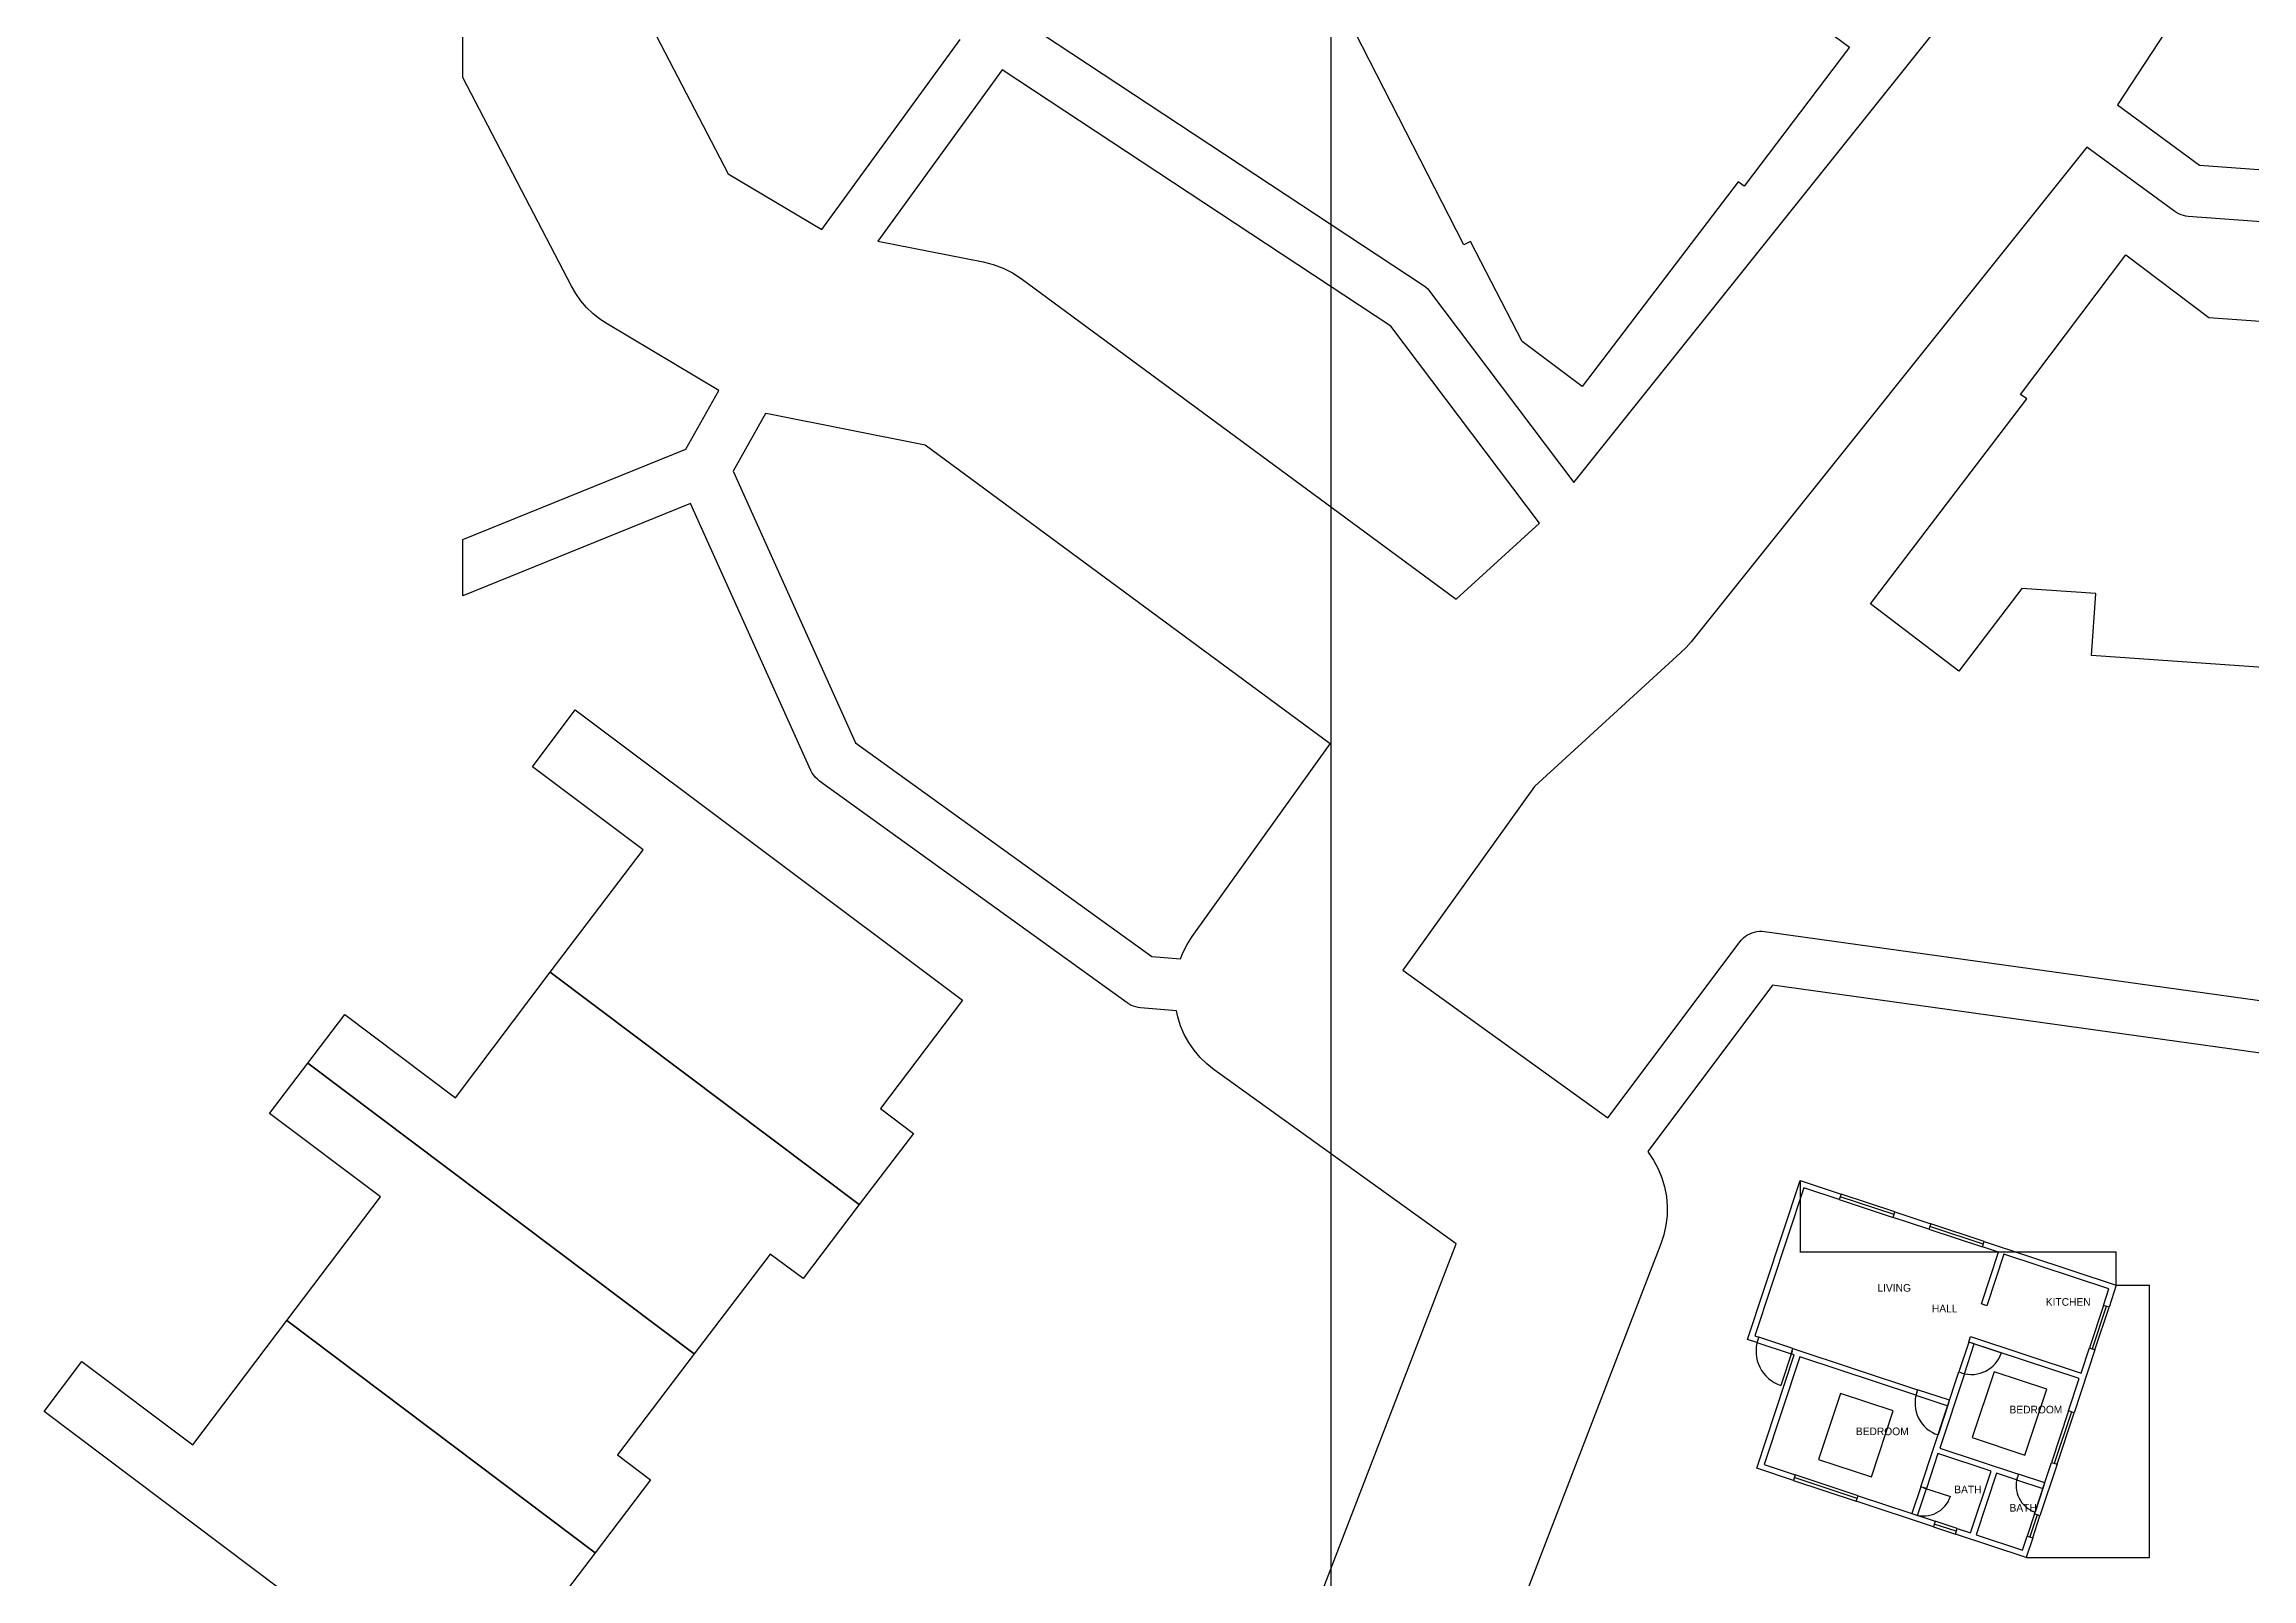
# Model space of a CAD drawing. Extents: x -2942 to 2655, y -2732 to 2337.
# Drawn here: x -2942 to -439, y -589 to 1151 of the extents above; entities that cross this region are included whole.
import ezdxf

# ---------------------------------------------------------------- set-up
doc = ezdxf.new("R2010")
doc.units = 0
for name, color, linetype in [('A-ANNO-DIMS', 7, 'Continuous'), ('A-FURN', 7, 'Continuous'), ('ANNO', 7, 'Continuous'), ('C-BLDG-EXST', 7, 'Continuous'), ('C-ROAD', 7, 'Continuous'), ('DOOR', 7, 'Continuous'), ('V-PROP-LINE', 7, 'Continuous'), ('WALL', 7, 'Continuous'), ('WINDOW', 7, 'Continuous')]:
    doc.layers.add(name, color=color, linetype=linetype)
doc.styles.add('OpenSansCondensed-Light', font='OpenSansCondensed-Light.ttf')
doc.dimstyles.new('EZDXF', dxfattribs={"dimtxt": 0.25, "dimasz": 0.175, "dimexe": 0.375, "dimexo": 0.125, "dimgap": 0.1, "dimtad": 1, "dimlfac": 100, "dimzin": 12, "dimdsep": 46, "dimtxsty": 'OpenSansCondensed-Light', "dimblk": 'ARCHTICK', "dimcen": 2.5, "dimazin": 3, "dimtfac": 0.5, "dimtmove": 2, "dimatfit": 3})

# ---------------------------------------------------------------- blocks, each defined once
blk = doc.blocks.new('_ARCHTICK')
at = {"color": 0, "linetype": 'BYBLOCK', "const_width": 0.15}
blk.add_lwpolyline([(-0.5, -0.5), (0.5, 0.5)], dxfattribs=at)

msp = doc.modelspace()

# ---------------------------------------------------------------- linework, layer by layer
at = {"layer": 'A-FURN'}
for points in [[(-671.61698, -373.7258), (-731.41367, -353.91765), (-756.17386, -428.66352), (-696.37717, -448.47168)], [(-845.8116, -398.41235), (-905.60829, -378.60419), (-930.36848, -453.35007), (-870.57179, -473.15822)]]:
    msp.add_lwpolyline(points, close=True, dxfattribs=at)
at = {"layer": 'C-BLDG-EXST'}
msp.add_lwpolyline([(-989.4001, 1217.24559), (-895.28709, 1147.1789), (-1014.74859, 989.63764), (-1021.49021, 994.4248), (-1198.39031, 762.46488), (-1266.34584, 813.81811), (-1325.13276, 926.96929), (-1332.68338, 923.05252), (-1719.92201, 1680.29504)], dxfattribs=at)
for points in [[(-371.86774, 832.53157), (-399.37355, 442.16), (-621.038, 457.82709), (-616.18404, 527.89378), (-700.04979, 533.55134), (-771.51096, 439.98402), (-871.55659, 516.14346), (-694.38683, 748.53858), (-701.39811, 753.76094), (-581.93661, 911.7374), (-487.8236, 840.80031)], [(-2018.17127, -164.50441), (-2368.46582, 98.78969), (-2263.29656, 237.61748), (-2388.69068, 331.62), (-2340.15102, 396.02913), (-1901.13675, 67.02031), (-1994.1711, -55.7052), (-1956.68769, -83.99299)], [(-2368.46582, 98.78969), (-2018.17127, -164.50441), (-2081.81216, -248.4974), (-2119.29556, -220.6448), (-2205.31863, -333.79598), (-2643.25424, -4.35197), (-2601.4562, 50.91803), (-2476.06207, -43.51969)], [(-2643.25424, -4.35197), (-2205.31863, -333.79598), (-2292.15069, -448.25276), (-2254.66728, -476.54055), (-2317.49918, -559.22795), (-2667.25441, -295.93386), (-2561.00648, -155.80047), (-2686.67027, -61.36276)], [(-2667.25441, -295.93386), (-2317.49918, -559.22795), (-2380.33107, -641.48016), (-2417.54482, -613.19236), (-2504.91621, -728.08433), (-2942.31249, -399.07551), (-2899.43579, -342.49992), (-2773.772, -436.93764)]]:
    msp.add_lwpolyline(points, close=True, dxfattribs=at)
at = {"layer": 'C-ROAD'}
for points in [[(-1868.35331, -1575.21254), (-1341.35825, -209.19223), (-1615.71037, -11.71155), (-1624.00244, -5.10311), (-1631.60832, 2.28475), (-1638.45505, 10.38118), (-1644.47697, 19.10851), (-1649.61631, 28.38305), (-1653.82379, 38.11583), (-1657.05904, 48.2135), (-1658.55466, 55.15936), (-1699.39304, 58.47929), (-1702.04538, 58.81636), (-1704.65637, 59.39197), (-1707.20458, 60.2014), (-1709.66914, 61.23801), (-1712.02982, 62.4933), (-1714.26727, 63.95699), (-2063.2135, 315.50076), (-2065.61646, 317.43131), (-2067.80507, 319.60184), (-2069.75548, 321.98871), (-2071.44644, 324.5659), (-2072.85951, 327.30532), (-2209.49674, 630.00697), (-2467.54623, 525.56565), (-2467.54623, 589.27431), (-2214.92972, 691.51672), (-2177.5133, 758.05915), (-2303.97544, 833.57987), (-2312.2841, 839.07541), (-2320.05247, 845.31137), (-2327.2148, 852.23493), (-2333.71046, 859.78749), (-2339.48445, 867.90511), (-2344.48789, 876.51907), (-2467.54623, 1112.77646), (-2467.54623, 1581.51159), (-2166.61459, 1003.75862), (-2060.6049, 940.4517), (-1903.86804, 1156.06596)], [(-1846.01874, 1185.45984), (-1378.73273, 877.64418), (-1376.03348, 875.63665), (-1373.58009, 873.33514), (-1371.4044, 870.7695), (-1207.80623, 653.92678), (-782.9438, 1184.69734)], [(173.13957, 905.35311), (-511.28058, 955.40154), (-514.01062, 955.72955), (-516.69831, 956.31008), (-519.32035, 957.13811), (-521.85399, 958.20646), (-524.27727, 959.50586), (-526.56917, 961.02503), (-626.22409, 1033.9801), (-1075.03481, 473.2915), (-1080.55857, 466.91661), (-1080.55857, 466.91661), (-1086.56185, 460.9911), (-1252.60099, 309.4087), (-1401.61932, 100.98203), (-1169.26356, -66.26936), (-1019.49647, 133.47574), (-1017.67193, 135.67824), (-1015.64287, 137.69389), (-1013.42831, 139.50378), (-1011.04904, 141.09092), (-1008.52738, 142.44043), (-1005.88699, 143.53965), (-1003.15264, 144.37827), (-1000.34998, 144.9484), (-997.50531, 145.24472), (-994.64531, 145.26443), (-991.79683, 145.00735), (-52.84036, 14.16568)], [(-95.50989, -39.51413), (-982.69635, 84.11349), (-1124.16849, -104.56859), (-1123.6359, -105.20866), (-1117.51918, -114.28835), (-1112.35068, -123.93933), (-1108.18325, -134.06293), (-1105.05949, -144.55564), (-1103.01135, -155.31017), (-1102.05976, -166.21656), (-1102.21446, -177.16328), (-1103.47387, -188.03843), (-1105.8251, -198.73078), (-1109.24413, -209.13103), (-1678.23683, -1684.01316)]]:
    msp.add_lwpolyline(points, dxfattribs=at)
for points in [[(-384.03547, 1398.59547), (-591.51842, 1081.76161), (-498.52245, 1013.6814), (147.93748, 966.40882), (184.18503, 1473.73248), (-141.57368, 1490.7937), (-145.09509, 1491.03574), (-315.26749, 1505.52319), (-383.54697, 1399.34821), (-384.03547, 1398.59547)], [(-1844.44181, 891.40087), (-1834.4885, 884.87962), (-1341.3774, 521.56114), (-1246.95458, 607.76273), (-1415.47684, 831.13213), (-1856.07951, 1121.37065), (-1997.00512, 927.50706), (-1877.71597, 903.92863), (-1866.18688, 900.98325), (-1855.05066, 896.79045), (-1844.44181, 891.40087)], [(-1653.77243, 114.02053), (-1651.10738, 120.77589), (-1646.26999, 130.21144), (-1640.53283, 139.12854), (-1484.17993, 357.81382), (-1943.44641, 696.19599), (-2120.0645, 731.10594), (-2124.30357, 732.19894), (-2161.20739, 666.56813), (-2022.27991, 358.79273), (-1686.40773, 116.6736), (-1653.77243, 114.02053)]]:
    msp.add_lwpolyline(points, close=True, dxfattribs=at)
at = {"layer": 'DOOR'}
for p, q in [((-756.97349, -321.35912), (-723.08474, -332.58504)), ((-960.45981, -330.65194), (-973.31055, -369.44563)), ((-782.98981, -389.44035), (-794.95428, -425.55862)), ((-811.33061, -485.45199), (-781.00911, -495.49624)), ((-674.97265, -483.11758), (-684.86919, -512.99318))]:
    msp.add_line(p, q, dxfattribs=at)
for points in [[(-959.42585, -327.53061), (-998.21954, -314.67987), (-1000.28748, -320.92254), (-961.49378, -333.77327)], [(-760.09482, -320.32515), (-771.32075, -354.21389), (-765.07809, -356.28183), (-753.85216, -322.39308)], [(-781.95584, -386.31902), (-818.07411, -374.35454), (-820.14204, -380.59721), (-784.02377, -392.56168)], [(-673.93868, -479.99624), (-703.81429, -470.0997), (-705.88222, -476.34237), (-676.00662, -486.23891)], [(-814.45195, -484.41802), (-824.4962, -514.73953), (-818.25353, -516.80746), (-808.20928, -486.48595)]]:
    msp.add_lwpolyline(points, close=True, dxfattribs=at)
for centre, radius, start, end in [((-960.45981, -330.65194), 40.86676, 161.67211936, 251.67211936), ((-756.97349, -321.35912), 35.6997, 251.67211936, 341.67211936), ((-782.98981, -389.44035), 38.04836, 161.67211936, 251.67211936), ((-674.97265, -483.11758), 31.4721, 161.67211936, 251.67211936), ((-811.33061, -485.45199), 31.94184, 251.67211936, 341.67211936)]:
    msp.add_arc(centre, radius, start, end, dxfattribs=at)
at = {"layer": 'V-PROP-LINE'}
msp.add_lwpolyline([(-1483.29426, -1036.86159), (1478.75343, -1036.86159), (1478.75343, 1308.74706), (-1483.29426, 1308.74706)], close=True, dxfattribs=at)
at = {"layer": 'WALL'}
for points in [[(-951.31451, -137.23207), (-904.94044, -152.59387), (-907.00838, -158.83653), (-947.13979, -145.54267), (-1002.67859, -313.20278), (-998.21954, -314.67987), (-1000.28748, -320.92254), (-1010.98919, -317.37751)], [(-843.85152, -172.83008), (-803.27421, -186.27165), (-805.34214, -192.51432), (-845.91945, -179.07275)], [(-601.11786, -260.1653), (-720.17437, -220.72685), (-739.52433, -279.14034), (-745.76699, -277.07241), (-726.41704, -218.65891), (-744.69912, -212.60282), (-742.63119, -206.36016), (-592.80726, -255.99058), (-601.079, -280.96123), (-607.32166, -278.8933)], [(-758.02689, -314.08248), (-632.72771, -355.58888), (-623.2743, -327.05099), (-617.03163, -329.11892), (-640.66517, -400.46365), (-646.90783, -398.39571), (-634.79564, -361.83154), (-760.09482, -320.32515)], [(-820.14204, -380.59721), (-951.68388, -337.02288), (-992.15631, -459.20073), (-956.92985, -470.86978), (-958.99778, -477.11245), (-1000.4669, -463.37546), (-957.92654, -334.95495), (-961.49378, -333.77327), (-959.42585, -327.53061), (-818.07411, -374.35454)], [(-795.06313, -446.80045), (-808.20928, -486.48595), (-814.45195, -484.41802), (-771.32075, -354.21389), (-765.07809, -356.28183), (-792.9952, -440.55779), (-703.81429, -470.0997), (-705.88222, -476.34237), (-728.62335, -468.80918), (-751.81376, -538.81619), (-699.19702, -556.24592), (-693.87948, -540.19336), (-687.63681, -542.26129), (-695.02229, -564.55652), (-775.28511, -537.96879), (-773.21718, -531.72613), (-758.05642, -536.74826), (-734.86602, -466.74124)], [(-660.01512, -458.87714), (-679.36508, -517.29064), (-685.60774, -515.2227), (-666.25779, -456.80921)], [(-800.25576, -529.69706), (-887.65305, -500.74598), (-885.58512, -494.50332), (-798.18783, -523.45439)]]:
    msp.add_lwpolyline(points, close=True, dxfattribs=at)
at = {"layer": 'WINDOW'}
for p, q in [((-844.88549, -175.95141), (-905.97441, -155.7152)), ((-743.66516, -209.48149), (-804.30817, -189.39299)), ((-604.20033, -279.92726), (-620.15297, -328.08495)), ((-643.7865, -399.42968), (-663.13645, -457.84317)), ((-886.61909, -497.62465), (-957.96381, -473.99112)), ((-682.48641, -516.25667), (-690.75815, -541.22732)), ((-774.25114, -534.84746), (-799.2218, -526.57573))]:
    msp.add_line(p, q, dxfattribs=at)
for points in [[(-843.85152, -172.83008), (-904.94044, -152.59387), (-907.00838, -158.83653), (-845.91945, -179.07275)], [(-742.63119, -206.36016), (-803.27421, -186.27165), (-805.34214, -192.51432), (-744.69912, -212.60282)], [(-607.32166, -278.8933), (-623.2743, -327.05099), (-617.03163, -329.11892), (-601.079, -280.96123)], [(-646.90783, -398.39571), (-666.25779, -456.80921), (-660.01512, -458.87714), (-640.66517, -400.46365)], [(-885.58512, -494.50332), (-956.92985, -470.86978), (-958.99778, -477.11245), (-887.65305, -500.74598)], [(-773.21718, -531.72613), (-798.18783, -523.45439), (-800.25576, -529.69706), (-775.28511, -537.96879)], [(-685.60774, -515.2227), (-693.87948, -540.19336), (-687.63681, -542.26129), (-679.36508, -517.29064)]]:
    msp.add_lwpolyline(points, close=True, dxfattribs=at)

# ---------------------------------------------------------------- texts
at = {"layer": 'ANNO'}
for s, p in [('LIVING', (-863.66146, -263.2556)), ('KITCHEN', (-672.81602, -279.21773)), ('HALL', (-801.89822, -286.68404)), ('BEDROOM', (-713.89542, -401.19466)), ('BEDROOM', (-888.09004, -425.88121)), ('BATH', (-776.55978, -491.77435)), ('BATH', (-713.91019, -512.52755))]:
    msp.add_text(s, height=8.661417, dxfattribs=at).set_placement(p)

# ---------------------------------------------------------------- dimensions: what is measured, and where the dimension line sits
at = {"layer": 'A-ANNO-DIMS'}
msp.add_linear_dim(base=(-592.807263, -218.617639), p1=(-592.807263, -255.990575), p2=(-951.314515, -137.232073), dimstyle='EZDXF', dxfattribs=at).render()
msp.add_linear_dim(base=(-555.43433, -255.99058), p1=(-592.80726, -255.99058), p2=(-695.02229, -564.55652), angle=90, dimstyle='EZDXF', dxfattribs=at).render()

doc.saveas('drawing.dxf')
